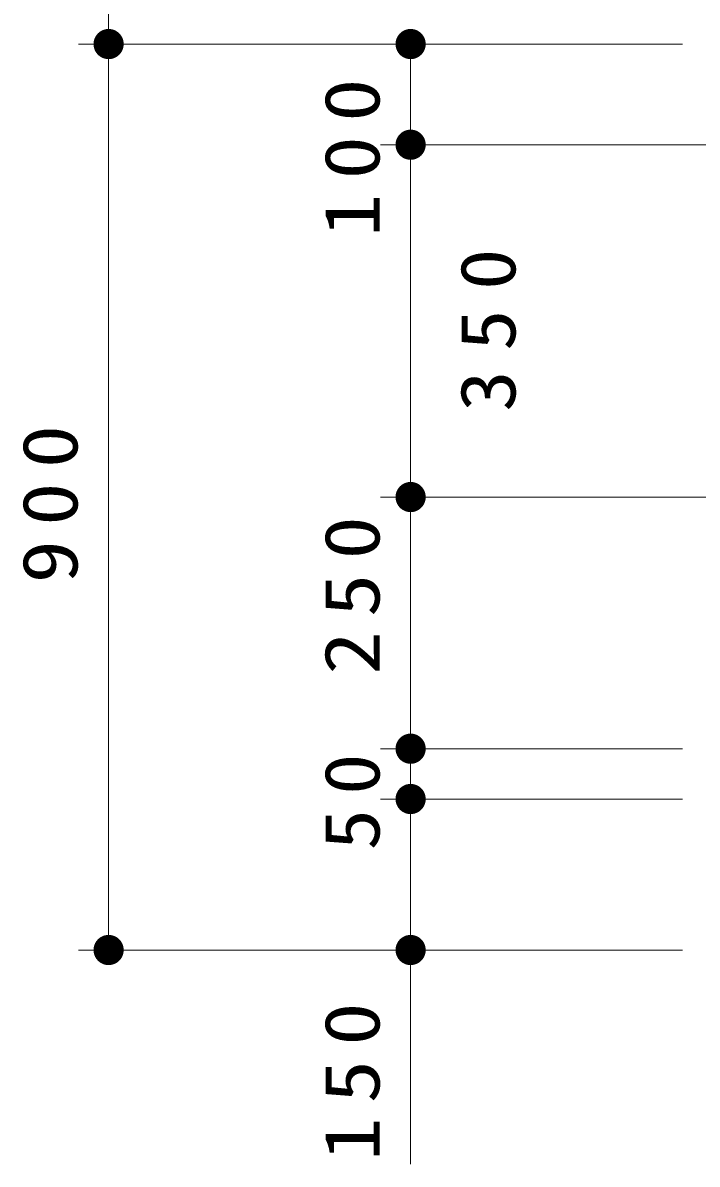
# Model space of a CAD drawing. Units: millimetres on the paper, with parts at other scales. Extents: x -385 to 5, y 0 to 267.
# Drawn here: x -125.25 to -102.92, y 102.71 to 140.51 of the extents above; entities that cross this region are included whole.
import ezdxf

# ---------------------------------------------------------------- set-up
doc = ezdxf.new("R2010")
doc.units = ezdxf.units.MM
doc.layers.add('LY_1', color=7, linetype='Continuous', lineweight=25)
doc.styles.add('ＭＳ ゴシック', font='')
doc.styles.get('ＭＳ ゴシック').set_extended_font_data('MS Gothic')

# ---------------------------------------------------------------- blocks, each defined once
blk = doc.blocks.new('filled_dot')
at = {"color": 0, "linetype": 'Continuous', "lineweight": -2, "const_width": 1.25}
blk.add_lwpolyline([(-0.625, 0, 1), (0.625, 0, 1)], format="xyb", close=True, dxfattribs=at)

msp = doc.modelspace()

# ---------------------------------------------------------------- linework, layer by layer
at = {"layer": 'LY_1', "lineweight": 13}
for p, q in [((-122.413, 139.805), (-122.413, 216.471)), ((-103.413, 139.805), (-123.413, 139.805)), ((-123.303, 139.805), (-121.413, 139.805)), ((-122.413, 109.805), (-122.413, 139.805)), ((-112.413, 139.805), (-112.413, 133.36)), ((-101.747, 136.471), (-113.413, 136.471)), ((-112.413, 124.805), (-112.413, 136.471)), ((-101.747, 124.805), (-113.413, 124.805)), ((-112.413, 116.471), (-112.413, 124.805)), ((-103.413, 116.471), (-113.413, 116.471)), ((-112.413, 114.805), (-112.413, 116.471)), ((-103.413, 114.805), (-113.413, 114.805)), ((-112.413, 102.713), (-112.413, 114.805)), ((-103.413, 109.805), (-123.413, 109.805))]:
    msp.add_line(p, q, dxfattribs=at)

# ---------------------------------------------------------------- block references
at = {"layer": 'LY_1', "lineweight": 13, "xscale": 0.4, "yscale": 0.4}
for p, rotation in [((-122.413, 139.805), 270), ((-122.413, 139.805), 90), ((-112.413, 139.805), 270), ((-112.413, 136.471), 90), ((-112.413, 124.805), 90), ((-112.413, 116.471), 90), ((-112.413, 114.805), 90), ((-122.413, 109.805), 90), ((-112.413, 109.805), 90)]:
    msp.add_blockref('filled_dot', p, dxfattribs=dict(at, rotation=rotation))

# ---------------------------------------------------------------- texts
at = {"layer": 'LY_1', "char_height": 1.833, "rotation": 90, "style": 'ＭＳ ゴシック'}
for s, insert, attachment_point in [('\\T1.33;\\W1.15;100', (-113.413, 136.276), 8), ('\\T1.47;\\W1.1;350', (-108.913, 127.628), 7), ('\\T1.33;\\W1.15;900', (-123.413, 124.805), 8), ('\\T1.33;\\W1.15;250', (-113.413, 121.784), 8), ('\\T1.34;\\W1.1;50', (-113.413, 114.941), 8), ('\\T1.33;\\W1.15;150', (-113.413, 105.682), 8)]:
    msp.add_mtext(s, dxfattribs=dict(at, insert=insert, attachment_point=attachment_point))

doc.saveas('drawing.dxf')
